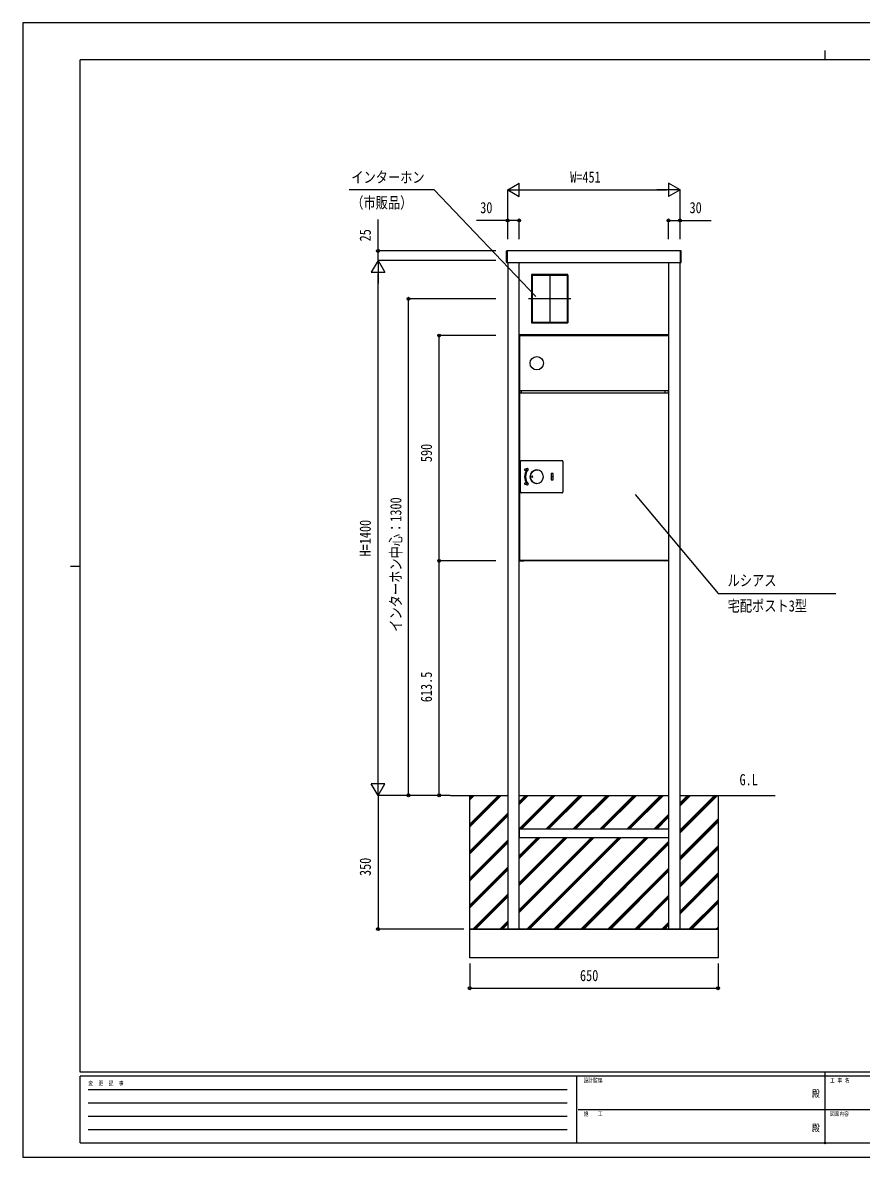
# Model space of a CAD drawing. Units: millimetres, scale not verified. Extents: x -2102 to 2102, y -1485 to 1485.
# Drawn here: x -2102 to 93, y -1485 to 1485 of the extents above; entities that cross this region are included whole.
import ezdxf
from ezdxf.enums import TextEntityAlignment as Align

# ---------------------------------------------------------------- set-up
doc = ezdxf.new("R2010")
doc.units = ezdxf.units.MM
doc.header["$LTSCALE"] = 8
doc.header["$PDMODE"] = 32
doc.header["$PDSIZE"] = 4
for name, color, linetype in [('0-1_USER1', 3, 'Continuous'), ('0-3_YKK_A1', 4, 'Continuous'), ('0-4_YKK_D', 6, 'Continuous'), ('0-5_YKK_ZWAK', 7, 'Continuous')]:
    doc.layers.add(name, color=color, linetype=linetype)
doc.styles.add('ＭＳ ゴシック', font='')
doc.styles.get('ＭＳ ゴシック').set_extended_font_data('MS Gothic')

msp = doc.modelspace()

# ---------------------------------------------------------------- linework, layer by layer
at = {"layer": '0-3_YKK_A1'}
for p, q in [((-835.991, 885.992), (-835.991, 886.937)), ((-835.991, 885.494), (-835.991, 885.992)), ((-835.991, 858.063), (-835.991, 885.494)), ((-833.991, 888), (-835.052, 887.935)), ((-833.991, 888), (-833.991, 887.053)), ((-833.991, 887.053), (-833.991, 885.556)), ((-833.991, 885.556), (-833.991, 857.799)), ((-380.991, 888), (-379.93, 887.935)), ((-380.991, 888), (-380.991, 887.053)), ((-380.991, 887.053), (-380.991, 885.556)), ((-380.991, 885.556), (-380.991, 857.799)), ((-378.991, 885.992), (-378.991, 886.937)), ((-378.991, 885.494), (-378.991, 885.992)), ((-378.991, 858.063), (-378.991, 885.494)), ((-833.991, 857), (-835.052, 857.065)), ((-833.991, 857.799), (-833.991, 857)), ((-380.991, 857.799), (-380.991, 857)), ((-380.991, 857), (-379.93, 857.065)), ((-770.241, 825.193), (-675.741, 825.193)), ((-770.191, 823.993), (-770.191, 700.993)), ((-722.991, 826.493), (-722.991, 698.493)), ((-675.791, 823.993), (-675.791, 700.993)), ((-667.791, 762.493), (-778.191, 762.493)), ((-770.241, 699.793), (-675.741, 699.793)), ((-802.491, 665.2), (-802.491, 666)), ((-802.484, 665.2), (-802.491, 665.2)), ((-802.491, 664.4), (-802.491, 665.1)), ((-802.491, 664.4), (-802.491, 652.9)), ((-801.991, 664.9), (-801.905, 664.9)), ((-801.905, 665), (-801.905, 522)), ((-801.105, 665), (-801.905, 665)), ((-801.491, 665.9), (-801.691, 665.9)), ((-801.491, 665.1), (-801.691, 665.1)), ((-801.691, 665), (-801.691, 665.1)), ((-801.491, 665.1), (-801.491, 665)), ((-801.105, 665.2), (-801.105, 666)), ((-801.105, 665.2), (-801.105, 665)), ((-413.291, 665.2), (-413.291, 666)), ((-412.991, 666), (-413.291, 666)), ((-413.291, 665.2), (-413.291, 665)), ((-412.991, 665.2), (-413.291, 665.2)), ((-412.491, 665), (-413.291, 665)), ((-412.991, 666), (-412.491, 666)), ((-412.491, 665.2), (-412.991, 665.2)), ((-412.497, 665.2), (-412.491, 665.1)), ((-412.491, 666), (-412.491, 665.2)), ((-412.491, 665.1), (-412.491, 665)), ((-802.491, 521), (-802.491, 521.8)), ((-802.491, 521.8), (-801.691, 521.8)), ((-801.691, 521), (-802.491, 521)), ((-801.991, 515.2), (-802.491, 515.2)), ((-801.691, 515), (-802.491, 515)), ((-802.491, 515), (-802.491, 78.1)), ((-801.991, 516), (-801.691, 516)), ((-801.991, 515.2), (-801.691, 515.2)), ((-801.105, 522), (-801.905, 522)), ((-801.691, 522), (-801.691, 516)), ((-801.691, 516), (-413.291, 516)), ((-801.691, 515.2), (-801.691, 516)), ((-801.691, 515.2), (-801.691, 515)), ((-801.105, 521.8), (-801.105, 522)), ((-801.105, 521.8), (-801.105, 521)), ((-413.291, 521), (-801.105, 521)), ((-796.791, 516), (-796.791, 521)), ((-421.691, 521), (-421.691, 516)), ((-413.291, 521.8), (-413.291, 522)), ((-413.291, 521.8), (-413.291, 521)), ((-412.991, 521.8), (-413.291, 521.8)), ((-412.991, 521), (-413.291, 521)), ((-413.291, 521), (-413.291, 516)), ((-413.291, 515.2), (-413.291, 516)), ((-412.991, 516), (-413.291, 516)), ((-413.291, 515.2), (-413.291, 515)), ((-412.991, 515.2), (-413.291, 515.2)), ((-412.491, 515), (-413.291, 515)), ((-412.991, 521.8), (-412.491, 521.8)), ((-412.991, 516), (-412.491, 516)), ((-412.491, 515.2), (-412.991, 515.2)), ((-412.491, 516), (-412.491, 515.2)), ((-799.491, 256.592), (-799.491, 336.608)), ((-797.498, 338.6), (-690.483, 338.6)), ((-688.491, 336.608), (-688.491, 256.592)), ((-781.513, 317.798), (-788.305, 316.105)), ((-787.7, 313.679), (-783.731, 314.668)), ((-718.991, 304.35), (-718.991, 288.85)), ((-714.491, 304.85), (-718.491, 304.85)), ((-713.991, 288.85), (-713.991, 304.35)), ((-788.305, 277.095), (-781.513, 275.402)), ((-783.731, 278.532), (-787.7, 279.521)), ((-757.476, 279.107), (-756.991, 279.1)), ((-713.991, 296.6), (-718.991, 296.6)), ((-718.491, 288.35), (-714.491, 288.35)), ((-690.483, 254.6), (-797.498, 254.6)), ((-801.691, 78.1), (-802.491, 78.1)), ((-801.991, 77.1), (-802.491, 77.1)), ((-801.991, 77.9), (-801.691, 77.9)), ((-801.991, 77.1), (-801.691, 77.1)), ((-801.691, 77.9), (-801.691, 78.1)), ((-801.691, 77.9), (-801.691, 77.1)), ((-413.291, 77.1), (-801.691, 77.1)), ((-801.691, 77.1), (-801.691, 76)), ((-801.691, 76), (-800.891, 76)), ((-800.891, 76), (-791.391, 76)), ((-790.791, 76), (-791.391, 76)), ((-790.891, 76.5), (-790.891, 77.1)), ((-790.791, 76.8), (-790.891, 76.8)), ((-790.791, 76.8), (-790.791, 77.1)), ((-790.791, 76), (-790.791, 76.8)), ((-421.691, 76), (-790.791, 76)), ((-421.691, 77.1), (-421.691, 76.8)), ((-421.691, 76.8), (-421.691, 76)), ((-421.591, 76.8), (-421.691, 76.8)), ((-421.091, 76), (-421.691, 76)), ((-421.591, 76.5), (-421.591, 77.1)), ((-414.091, 76), (-421.091, 76)), ((-413.291, 77.9), (-413.291, 78.1)), ((-413.291, 77.9), (-413.291, 77.1)), ((-412.991, 77.9), (-413.291, 77.9)), ((-412.991, 77.1), (-413.291, 77.1)), ((-412.991, 77.9), (-412.491, 77.9)), ((-412.491, 77.1), (-412.991, 77.1)), ((-412.491, 77.9), (-412.491, 77.1)), ((-982.491, -537.5), (-832.991, -537.5)), ((-932.49, -542.253), (-927.737, -537.5)), ((-932.49, -612.963), (-857.027, -537.5)), ((-932.49, -545.878), (-924.112, -537.5)), ((-932.49, -616.588), (-853.402, -537.5)), ((-932.49, -549.503), (-920.487, -537.5)), ((-932.49, -620.213), (-849.777, -537.5)), ((-802.991, -554.175), (-786.316, -537.5)), ((-802.991, -624.885), (-715.605, -537.5)), ((-802.991, -557.8), (-782.691, -537.5)), ((-802.991, -561.425), (-779.066, -537.5)), ((-802.991, -537.5), (-411.991, -537.5)), ((-800.267, -625.787), (-711.98, -537.5)), ((-796.642, -625.787), (-708.355, -537.5)), ((-733.181, -625.787), (-644.895, -537.5)), ((-729.556, -625.787), (-641.27, -537.5)), ((-725.931, -625.787), (-637.645, -537.5)), ((-662.471, -625.787), (-574.184, -537.5)), ((-658.846, -625.787), (-570.559, -537.5)), ((-655.221, -625.787), (-566.934, -537.5)), ((-591.76, -625.787), (-503.473, -537.5)), ((-588.135, -625.787), (-499.848, -537.5)), ((-584.51, -625.787), (-496.223, -537.5)), ((-521.049, -625.787), (-432.763, -537.5)), ((-517.424, -625.787), (-429.138, -537.5)), ((-513.799, -625.787), (-425.513, -537.5)), ((-381.991, -537.5), (-132.491, -537.5)), ((-381.991, -557.439), (-362.052, -537.5)), ((-381.991, -628.149), (-291.341, -537.5)), ((-381.991, -561.064), (-358.427, -537.5)), ((-381.991, -631.774), (-287.716, -537.5)), ((-381.991, -564.689), (-354.802, -537.5)), ((-381.991, -635.399), (-284.091, -537.5)), ((-932.49, -683.674), (-832.991, -584.175)), ((-932.49, -687.299), (-832.991, -587.8)), ((-932.49, -690.924), (-832.991, -591.425)), ((-450.338, -625.787), (-411.991, -587.439)), ((-446.713, -625.787), (-411.991, -591.064)), ((-443.088, -625.787), (-411.991, -594.689)), ((-381.991, -698.86), (-282.49, -599.36)), ((-381.991, -702.485), (-282.49, -602.985)), ((-381.991, -706.11), (-282.49, -606.61)), ((-411.991, -625.787), (-802.991, -625.787)), ((-802.991, -625.787), (-802.991, -648.787)), ((-411.991, -648.787), (-802.991, -648.787)), ((-802.991, -695.596), (-756.181, -648.787)), ((-802.991, -766.307), (-685.471, -648.787)), ((-802.991, -837.017), (-614.76, -648.787)), ((-802.991, -699.221), (-752.556, -648.787)), ((-802.991, -769.932), (-681.846, -648.787)), ((-802.991, -840.642), (-611.135, -648.787)), ((-802.991, -702.846), (-748.931, -648.787)), ((-802.991, -773.557), (-678.221, -648.787)), ((-802.991, -844.267), (-607.51, -648.787)), ((-782.763, -887.5), (-544.049, -648.787)), ((-779.138, -887.5), (-540.424, -648.787)), ((-775.513, -887.5), (-536.799, -648.787)), ((-712.052, -887.5), (-473.338, -648.787)), ((-708.427, -887.5), (-469.713, -648.787)), ((-704.802, -887.5), (-466.088, -648.787)), ((-411.991, -625.787), (-411.991, -648.787)), ((-932.49, -754.385), (-832.991, -654.885)), ((-932.49, -758.01), (-832.991, -658.51)), ((-932.49, -761.635), (-832.991, -662.135)), ((-641.341, -887.5), (-411.991, -658.149)), ((-637.716, -887.5), (-411.991, -661.774)), ((-634.091, -887.5), (-411.991, -665.399)), ((-381.991, -769.571), (-282.49, -670.07)), ((-381.991, -773.196), (-282.49, -673.695)), ((-381.991, -776.821), (-282.49, -677.32)), ((-932.49, -825.095), (-832.991, -725.596)), ((-932.49, -828.72), (-832.991, -729.221)), ((-932.49, -832.345), (-832.991, -732.846)), ((-570.631, -887.5), (-411.991, -728.86)), ((-567.006, -887.5), (-411.991, -732.485)), ((-563.381, -887.5), (-411.991, -736.11)), ((-381.991, -840.281), (-282.49, -740.781)), ((-381.991, -843.906), (-282.49, -744.406)), ((-381.991, -847.531), (-282.49, -748.031)), ((-924.184, -887.5), (-832.991, -796.307)), ((-920.559, -887.5), (-832.991, -799.932)), ((-499.92, -887.5), (-411.991, -799.571)), ((-916.934, -887.5), (-832.991, -803.557)), ((-496.295, -887.5), (-411.991, -803.196)), ((-492.67, -887.5), (-411.991, -806.821)), ((-358.499, -887.5), (-282.49, -811.492)), ((-354.874, -887.5), (-282.49, -815.117)), ((-351.249, -887.5), (-282.49, -818.742)), ((-853.473, -887.5), (-832.991, -867.017)), ((-849.848, -887.5), (-832.991, -870.642)), ((-846.223, -887.5), (-832.991, -874.267)), ((-429.209, -887.5), (-411.991, -870.281)), ((-425.584, -887.5), (-411.991, -873.906)), ((-421.959, -887.5), (-411.991, -877.531)), ((-287.788, -887.5), (-282.49, -882.202)), ((-284.163, -887.5), (-282.49, -885.827))]:
    msp.add_line(p, q, dxfattribs=at)
for points in [[(-380.991, 857.5), (-380.991, 887.5), (-833.991, 887.5), (-833.991, 857.5)], [(-770.491, 699.493), (-675.491, 699.493), (-675.491, 825.493), (-770.491, 825.493)], [(-932.49, -887.5), (-282.49, -887.5), (-282.49, -962.5), (-932.49, -962.5)]]:
    msp.add_lwpolyline(points, close=True, dxfattribs=at)
for points in [[(-832.991, 857.5), (-832.991, -887.5), (-802.991, -887.5), (-802.991, 857.5)], [(-411.991, 857.5), (-411.991, 667.5), (-802.991, 667.5), (-802.991, 857.5)], [(-411.991, 857.5), (-411.991, -887.5), (-381.991, -887.5), (-381.991, 857.5)], [(-770.493, 823.993), (-768.991, 823.993), (-768.991, 700.993), (-770.493, 700.993)], [(-770.241, 825.496), (-770.241, 823.993), (-675.741, 823.993), (-675.741, 825.496)], [(-675.488, 823.993), (-676.991, 823.993), (-676.991, 700.993), (-675.488, 700.993)], [(-770.241, 699.491), (-770.241, 700.993), (-675.741, 700.993), (-675.741, 699.491)], [(-802.491, 666), (-801.491, 666), (-801.105, 666), (-413.291, 666)], [(-801.105, 665.9), (-801.491, 665.9), (-801.491, 665.1)], [(-412.491, 665), (-412.491, 522), (-413.291, 522)], [(-801.905, 650.9), (-802.491, 650.9), (-802.491, 652.9)], [(-801.905, 522), (-802.491, 522), (-802.491, 650.9)], [(-802.491, 515.2), (-802.491, 516), (-801.991, 516)], [(-412.491, 515), (-412.491, 78.1), (-413.291, 78.1)], [(-412.491, 521.8), (-412.491, 521), (-412.991, 521)], [(-757.471, 314.064), (-760.814, 313.638), (-762.715, 312.916)], [(-762.817, 280.323), (-760.814, 279.562), (-757.471, 279.136)], [(-802.491, 77.1), (-802.491, 77.9), (-801.991, 77.9)], [(-413.291, 77.1), (-413.291, 76), (-414.091, 76)], [(-381.991, -537.5), (-282.49, -537.5), (-282.49, -887.5), (-932.49, -887.5), (-932.49, -537.5), (-832.991, -537.5)]]:
    msp.add_lwpolyline(points, dxfattribs=at)
msp.add_circle((-756.991, 593.5), 17.5, dxfattribs=at)
for centre, radius, start, end in [((-834.991, 886.937), 1, 93.5, 180), ((-379.991, 886.937), 1, 0, 86.5), ((-834.991, 858.063), 1, 180, 266.5), ((-379.991, 858.063), 1, 273.5, 0), ((-801.691, 665.1), 0.8, 90, 180), ((-801.991, 664.4), 0.5, 90, 180), ((-800.491, 652.9), 2, 180, 224.99409), ((-797.501, 336.61), 1.99, 89.92772, 180.07228), ((-690.48, 336.61), 1.99, 359.92772, 90.07228), ((-788.002, 314.892), 1.25, 104, 180), ((-788.002, 314.892), 1.25, 180, 284), ((-756.991, 296.6), 31.75, 146.31167, 180), ((-756.991, 296.6), 29.25, 141.02124, 180), ((-783.658, 314.377), 0.3, 326.31167, 104), ((-781.089, 316.1), 1.75, 0, 104), ((-781.089, 316.1), 1.75, 321.02124, 0), ((-756.991, 296.6), 17.65, 0, 180), ((-756.991, 296.6), 17.5, 90, 255.45427), ((-756.972, 296.6), 17.296, 91.877, 268.123), ((-768.991, 296.6), 1.75, 90, 270), ((-768.991, 296.6), 1.75, 270, 90), ((-756.991, 296.6), 17.5, 270, 90), ((-718.491, 304.35), 0.5, 90, 180), ((-714.491, 304.35), 0.5, 0, 90), ((-788.002, 278.308), 1.25, 76, 180), ((-788.002, 278.308), 1.25, 180, 256), ((-756.991, 296.6), 31.75, 180, 213.68833), ((-756.991, 296.6), 29.25, 180, 218.97876), ((-783.658, 278.823), 0.3, 256, 33.68833), ((-781.089, 277.1), 1.75, 256, 0), ((-781.089, 277.1), 1.75, 0, 38.97876), ((-756.991, 296.6), 17.65, 180, 0), ((-718.491, 288.85), 0.5, 180, 270), ((-714.491, 288.85), 0.5, 270, 0), ((-797.501, 256.59), 1.99, 179.92772, 270.07228), ((-690.48, 256.59), 1.99, 269.92772, 0.07228), ((-791.391, 76.5), 0.5, 270, 0), ((-421.091, 76.5), 0.5, 180, 270)]:
    msp.add_arc(centre, radius, start, end, dxfattribs=at)
at = {"layer": '0-4_YKK_D'}
for p, q in [((-832.991, 1047.5), (-802.68, 1065)), ((-832.991, 918.5), (-832.991, 1048.5)), ((-832.991, 1047.5), (-802.68, 1030)), ((-832.991, 1047.5), (-772.369, 1047.5)), ((-802.68, 1030), (-802.68, 1065)), ((-797.991, 1047.5), (-416.99, 1047.5)), ((-381.99, 1047.5), (-442.611, 1047.5)), ((-381.99, 1047.5), (-412.301, 1065)), ((-412.301, 1065), (-412.301, 1030)), ((-381.99, 1047.5), (-412.301, 1030)), ((-381.99, 918.5), (-381.99, 1048.5)), ((-832.991, 918.5), (-832.991, 968.5)), ((-802.991, 918.5), (-802.991, 968.5)), ((-411.991, 918.5), (-411.991, 968.5)), ((-381.99, 918.5), (-381.99, 968.5)), ((-1172.49, 862.5), (-1189.99, 832.189)), ((-863.991, 887.5), (-1173.49, 887.5)), ((-863.991, 862.5), (-1173.49, 862.5)), ((-863.991, 862.5), (-1173.49, 862.5)), ((-1172.49, 862.5), (-1154.99, 832.189)), ((-1172.49, 862.5), (-1172.49, 801.878)), ((-1189.99, 832.189), (-1154.99, 832.189)), ((-1172.49, -502.5), (-1172.49, 827.5)), ((-863.991, 762.493), (-1093.49, 762.493)), ((-1092.49, -537.5), (-1092.49, 762.493)), ((-863.991, 666), (-1013.49, 666)), ((-1012.49, 76), (-1012.49, 666)), ((-863.991, 76), (-1013.49, 76)), ((-863.991, 76), (-1013.49, 76)), ((-1012.49, -537.5), (-1012.49, 76)), ((-1172.49, -537.5), (-1172.49, -476.878)), ((-1172.49, -537.5), (-1189.99, -507.189)), ((-1154.99, -507.189), (-1189.99, -507.189)), ((-1172.49, -537.5), (-1154.99, -507.189)), ((-983.491, -537.5), (-1173.49, -537.5)), ((-983.491, -537.5), (-1173.49, -537.5)), ((-1172.49, -537.5), (-1172.49, -887.5)), ((-983.491, -537.5), (-1093.49, -537.5)), ((-983.491, -537.5), (-1013.49, -537.5)), ((-947.49, -887.5), (-1173.49, -887.5)), ((-932.49, -977.5), (-932.49, -1043.5)), ((-282.49, -977.5), (-282.49, -1043.5)), ((-932.49, -1042.5), (-282.49, -1042.5))]:
    msp.add_line(p, q, dxfattribs=at)
for points in [[(-759.532, 768.653), (-1025.395, 1047.5), (-1247.751, 1047.5)], [(-1172.49, 862.5), (-1172.49, 887.5), (-1172.49, 969.433)], [(-802.991, 967.5), (-832.991, 967.5), (-914.924, 967.5)], [(-411.991, 967.5), (-381.99, 967.5), (-300.056, 967.5)], [(-499.195, 249.695), (-282.003, -9.144), (26.075, -9.144)]]:
    msp.add_lwpolyline(points, dxfattribs=at)
for centre in [(-832.991, 967.5), (-802.991, 967.5), (-411.991, 967.5), (-381.99, 967.5), (-1172.49, 887.5), (-1092.49, 762.493), (-1012.49, 666), (-1012.49, 76), (-1012.49, 76), (-1092.49, -537.5), (-1012.49, -537.5), (-1172.49, -887.5), (-932.49, -1042.5), (-282.49, -1042.5)]:
    msp.add_circle(centre, 3.75, dxfattribs=at)
at = {"layer": '0-5_YKK_ZWAK'}
for p, q in [((-2.49, 1412.5), (-2.49, 1387.5)), ((1947.51, 1387.5), (-1952.49, 1387.5)), ((-1952.49, -1262.5), (-1952.49, 1387.5)), ((-1977.49, 62.5), (-1952.49, 62.5)), ((1947.51, -1262.5), (-1952.49, -1262.5)), ((-652.49, -1272.5), (-1952.49, -1272.5)), ((-1952.49, -1447.5), (-1952.49, -1272.5)), ((-652.49, -1272.5), (-652.49, -1447.5)), ((-2.49, -1272.5), (-652.49, -1272.5)), ((-2.49, -1262.5), (-2.49, -1447.5)), ((647.51, -1272.5), (-2.49, -1272.5)), ((-1931.24, -1307.5), (-677.49, -1307.5)), ((-1931.24, -1342.5), (-677.49, -1342.5)), ((-648.74, -1360), (-2.49, -1360)), ((-2.49, -1360), (647.51, -1360)), ((-1931.24, -1377.5), (-677.49, -1377.5)), ((-1931.24, -1412.5), (-677.49, -1412.5)), ((-1952.49, -1447.5), (-652.49, -1447.5)), ((-652.49, -1447.5), (-2.49, -1447.5)), ((-2.49, -1447.5), (647.51, -1447.5))]:
    msp.add_line(p, q, dxfattribs=at)
msp.add_lwpolyline([(-2102.5, -1485), (2102.5, -1485), (2102.5, 1485), (-2102.5, 1485)], close=True, dxfattribs=at)
msp.add_point((-2.49, -1447.5), dxfattribs=at)

# ---------------------------------------------------------------- texts
at = {"layer": '0-1_USER1', "style": 'ＭＳ ゴシック', "width": 0.8}
msp.add_text('G.L', height=29.33, dxfattribs=at).set_placement((-226.167, -520), align=Align.BOTTOM_LEFT)
at = {"layer": '0-4_YKK_D', "style": 'ＭＳ ゴシック', "width": 0.8}
for s, p in [('インターホン', (-1242.5, 1057)), ('W=451', (-669.357, 1057.5)), ('（市販品）', (-1242.5, 990.333)), ('30', (-904.924, 977.5)), ('30', (-356.99, 977.5)), ('ルシアス', (-257.5, 1.667)), ('宅配ポスト3型', (-257.5, -65)), ('650', (-643.757, -1032.5))]:
    msp.add_text(s, height=29.33, dxfattribs=at).set_placement(p, align=Align.BOTTOM_LEFT)
for s, p in [('25', (-1182.49, 912.5)), ('590', (-1022.49, 334.733)), ('インターホン中心：1300', (-1102.49, -109.37)), ('H=1400', (-1182.49, 87.833)), ('613.5', (-1022.49, -293.683)), ('350', (-1182.49, -748.767))]:
    msp.add_text(s, height=29.33, rotation=90, dxfattribs=at).set_placement(p, align=Align.BOTTOM_LEFT)
at = {"layer": '0-5_YKK_ZWAK', "style": 'ＭＳ ゴシック', "width": 0.8}
for s, height, p in [('設計監理', 11, (-634.157, -1292.5)), ('工 事 名', 11, (10.635, -1292.5)), ('変  更  記  事', 11, (-1930.655, -1300)), ('殿', 18.33, (-36.833, -1332.917)), ('施\u3000\u3000工', 11, (-634.157, -1380)), ('図面内容', 11, (10.635, -1380)), ('殿', 18.33, (-36.833, -1422.917))]:
    msp.add_text(s, height=height, dxfattribs=at).set_placement(p, align=Align.BOTTOM_LEFT)

doc.saveas('drawing.dxf')
